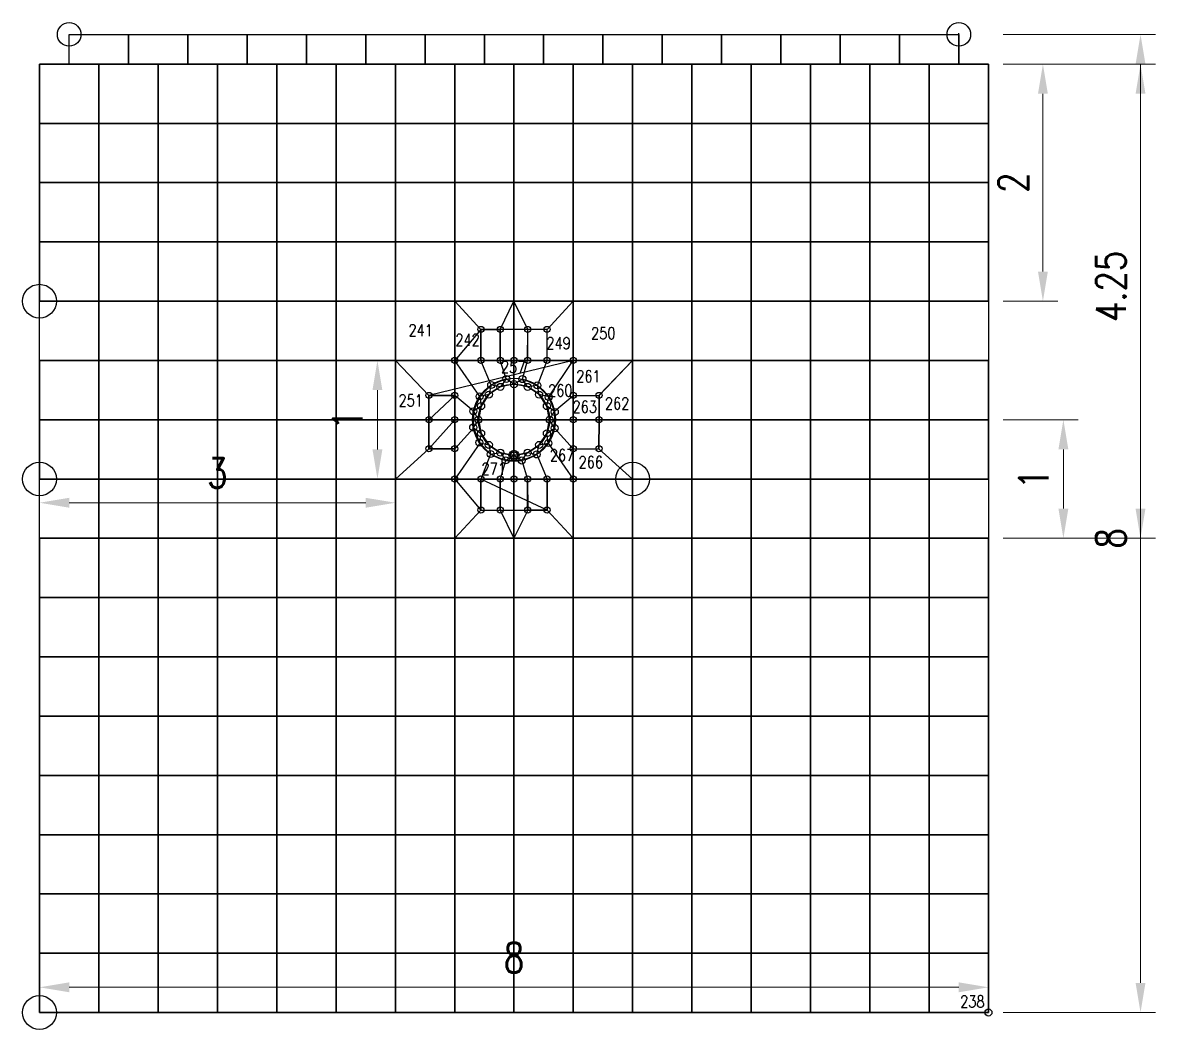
# Model space of a CAD drawing. Header units: millimetres. Extents: x -66 to 79, y -30 to 113.
# Drawn here: x -4.14 to 5.41, y 39.26 to 47.75 of the extents above; entities that cross this region are included whole.
import ezdxf

# ---------------------------------------------------------------- set-up
doc = ezdxf.new("R2010")
doc.units = ezdxf.units.MM
doc.layers.get('Defpoints').update_dxf_attribs({"color": 181})
for name, color, linetype in [('Contac_ele', 211, 'Continuous'), ('interface_blocks', 240, 'Continuous'), ('Interface_nodes', 161, 'Continuous'), ('Main_blokcs', 3, 'Continuous'), ('master_slave_nodes', 11, 'Continuous'), ('Segment_lining', 50, 'Continuous'), ('Stitch', 10, 'Continuous')]:
    doc.layers.add(name, color=color, linetype=linetype)
doc.styles.add('ROMANS', font='ROMANS.shx', dxfattribs={"width": 0.8})
doc.dimstyles.new('DIM_0.1', dxfattribs={"dimscale": 0.1, "dimtxt": 2.5, "dimasz": 2.5, "dimexe": 1.25, "dimexo": 1.25, "dimgap": 1.25, "dimtad": 1, "dimdec": 3, "dimzin": 11, "dimdsep": 46, "dimtxsty": 'ROMANS', "dimcen": 0, "dimclrd": 1, "dimclre": 1, "dimclrt": 7, "dimadec": 4, "dimazin": 3, "dimtfac": 1, "dimtdec": 3, "dimtofl": 0, "dimtmove": 2, "dimatfit": 3, "dimfxl": 1, "dimfrac": 2, "dimtolj": 1, "dimtzin": 11, "dimlwd": 0, "dimlwe": 0, "dimarcsym": 0})

# ---------------------------------------------------------------- blocks, each defined once
blk = doc.blocks.new('*D56')
at = {"color": 1, "lineweight": 0, "transparency": 16777216}
for p, q in [((4.125, 47.4044), (5.4069, 47.4044)), ((5.2819, 39.6544), (5.2819, 47.1544)), ((4.125, 39.4044), (5.4069, 39.4044))]:
    blk.add_line(p, q, dxfattribs=at)
at = {"color": 1, "transparency": 16777216}
for points in [[(5.2403, 47.1544), (5.3236, 47.1544), (5.2819, 47.4044)], [(5.2403, 39.6544), (5.3236, 39.6544), (5.2819, 39.4044)]]:
    blk.add_solid(points, dxfattribs=at)
at = {"layer": 'Defpoints', "color": 0, "transparency": 16777216}
for p in [(4, 47.4044), (5.2819, 47.4044), (4, 39.4044)]:
    blk.add_point(p, dxfattribs=at)
at = {"color": 7, "transparency": 16777216, "insert": (5.0319, 43.4044), "char_height": 0.25, "attachment_point": 5, "rotation": 90, "style": 'ROMANS'}
blk.add_mtext('\\A1;8', dxfattribs=at)
blk = doc.blocks.new('*D57')
at = {"color": 1, "lineweight": 0, "transparency": 16777216}
for p, q in [((-4, 39.5294), (-4, 39.7421)), ((4, 39.5294), (4, 39.7421)), ((-3.75, 39.6171), (3.75, 39.6171))]:
    blk.add_line(p, q, dxfattribs=at)
at = {"color": 1, "transparency": 16777216}
for points in [[(-3.75, 39.6588), (-3.75, 39.5754), (-4, 39.6171)], [(3.75, 39.6588), (3.75, 39.5754), (4, 39.6171)]]:
    blk.add_solid(points, dxfattribs=at)
at = {"layer": 'Defpoints', "color": 0, "transparency": 16777216}
for p in [(4, 39.6171), (-4, 39.4044), (4, 39.4044)]:
    blk.add_point(p, dxfattribs=at)
at = {"color": 7, "transparency": 16777216, "insert": (0, 39.8671), "char_height": 0.25, "attachment_point": 5, "style": 'ROMANS'}
blk.add_mtext('\\A1;8', dxfattribs=at)
blk = doc.blocks.new('*D58')
at = {"layer": 'Defpoints', "color": 0, "transparency": 16777216}
for p in [(4, 47.6544), (5.2819, 47.6544), (4, 43.4044)]:
    blk.add_point(p, dxfattribs=at)
at = {"layer": 'interface_blocks', "color": 1, "lineweight": 0, "transparency": 16777216}
for p, q in [((4.125, 47.6544), (5.4069, 47.6544)), ((5.2819, 43.6544), (5.2819, 47.4044)), ((4.125, 43.4044), (5.4069, 43.4044))]:
    blk.add_line(p, q, dxfattribs=at)
at = {"layer": 'interface_blocks', "color": 1, "transparency": 16777216}
for points in [[(5.2403, 47.4044), (5.3236, 47.4044), (5.2819, 47.6544)], [(5.2403, 43.6544), (5.3236, 43.6544), (5.2819, 43.4044)]]:
    blk.add_solid(points, dxfattribs=at)
at = {"layer": 'interface_blocks', "color": 7, "transparency": 16777216, "insert": (5.0319, 45.5294), "char_height": 0.25, "attachment_point": 5, "rotation": 90, "style": 'ROMANS'}
blk.add_mtext('\\A1;4.25', dxfattribs=at)
blk = doc.blocks.new('*D59')
at = {"layer": 'Defpoints', "color": 0, "transparency": 16777216}
for p in [(4, 44.4044), (4, 43.4044), (4.6316, 43.4044)]:
    blk.add_point(p, dxfattribs=at)
at = {"layer": 'interface_blocks', "color": 1, "lineweight": 0, "transparency": 16777216}
for p, q in [((4.125, 44.4044), (4.7566, 44.4044)), ((4.6316, 44.1544), (4.6316, 43.6544)), ((4.125, 43.4044), (4.7566, 43.4044))]:
    blk.add_line(p, q, dxfattribs=at)
at = {"layer": 'interface_blocks', "color": 1, "transparency": 16777216}
for points in [[(4.5899, 44.1544), (4.6732, 44.1544), (4.6316, 44.4044)], [(4.5899, 43.6544), (4.6732, 43.6544), (4.6316, 43.4044)]]:
    blk.add_solid(points, dxfattribs=at)
at = {"layer": 'interface_blocks', "color": 7, "transparency": 16777216, "insert": (4.3816, 43.9044), "char_height": 0.25, "attachment_point": 5, "rotation": 90, "style": 'ROMANS'}
blk.add_mtext('\\A1;1', dxfattribs=at)
blk = doc.blocks.new('*U54')
at = {"layer": 'master_slave_nodes'}
blk.add_circle((0.3, 0.3), 0.0296, dxfattribs=at)
blk = doc.blocks.new('*U55')
at = {"layer": 'interface_blocks', "color": 0, "linetype": 'ByBlock', "lineweight": -2, "transparency": 16777216}
for p, rotation in [((0.2772, 44.5193), 112.5), ((0.3, 44.4044), 90), ((0.2772, 44.2896), 67.4999999999998), ((0.2121, 44.6166), 134.9999999999999), ((0.2121, 44.1923), 44.99999999999975), ((0.1148, 44.6816), 157.4999999999999), ((0.1148, 44.1273), 22.49999999999983), ((0, 44.7044), 180), ((-0.1148, 44.6816), 202.4999999999999), ((-0.1148, 44.1273), 337.4999999999999), ((-0.2121, 44.6166), 224.9999999999999), ((-0.2121, 44.1923), 314.9999999999998), ((-0.2772, 44.5193), 247.4999999999999), ((-0.3, 44.4044), 269.9999999999999), ((-0.2772, 44.2896), 292.4999999999999)]:
    blk.add_blockref('*U54', p, dxfattribs=dict(at, rotation=rotation))
blk.add_blockref('*U54', (0, 44.1044), dxfattribs=at)
blk = doc.blocks.new('*U52')
at = {"layer": 'master_slave_nodes'}
blk.add_circle((0.3439, 0.4153), 0.0296, dxfattribs=at)
blk = doc.blocks.new('*U53')
at = {"layer": 'interface_blocks', "color": 0, "linetype": 'ByBlock', "lineweight": -2, "transparency": 16777216}
for p, rotation in [((0.3234, 44.2705), 67.49999999999979), ((0.3234, 44.5384), 112.5), ((0.35, 44.4044), 90), ((0.2475, 44.157), 44.99999999999975), ((0.2475, 44.6519), 134.9999999999999), ((0.1339, 44.0811), 22.49999999999979), ((0.1339, 44.7278), 157.4999999999999), ((0, 44.7544), 180), ((-0.1339, 44.0811), 337.4999999999998), ((-0.1339, 44.7278), 202.4999999999999), ((-0.2475, 44.157), 314.9999999999998), ((-0.2475, 44.6519), 224.9999999999999), ((-0.3234, 44.2705), 292.4999999999998), ((-0.3234, 44.5384), 247.4999999999999), ((-0.35, 44.4044), 269.9999999999998)]:
    blk.add_blockref('*U52', p, dxfattribs=dict(at, rotation=rotation))
blk.add_blockref('*U52', (0, 44.0544), dxfattribs=at)
blk = doc.blocks.new('*D61')
at = {"layer": 'Defpoints', "color": 0, "transparency": 16777216}
for p in [(-4, 43.9044), (-1, 43.9044), (-1, 43.7042)]:
    blk.add_point(p, dxfattribs=at)
at = {"layer": 'interface_blocks', "color": 1, "lineweight": 0, "transparency": 16777216}
for p, q in [((-4, 43.7794), (-4, 43.5792)), ((-1, 43.7794), (-1, 43.5792)), ((-3.75, 43.7042), (-1.25, 43.7042))]:
    blk.add_line(p, q, dxfattribs=at)
at = {"layer": 'interface_blocks', "color": 1, "transparency": 16777216}
for points in [[(-3.75, 43.7458), (-3.75, 43.6625), (-4, 43.7042)], [(-1.25, 43.7458), (-1.25, 43.6625), (-1, 43.7042)]]:
    blk.add_solid(points, dxfattribs=at)
at = {"layer": 'interface_blocks', "color": 7, "transparency": 16777216, "insert": (-2.5, 43.9542), "char_height": 0.25, "attachment_point": 5, "style": 'ROMANS'}
blk.add_mtext('\\A1;3', dxfattribs=at)
blk = doc.blocks.new('*D62')
at = {"layer": 'Defpoints', "color": 0, "transparency": 16777216}
for p in [(-1.1513, 44.9044), (-1, 44.9044), (-1, 43.9044)]:
    blk.add_point(p, dxfattribs=at)
at = {"layer": 'interface_blocks', "color": 1, "lineweight": 0, "transparency": 16777216}
for p, q in [((-1.125, 44.9044), (-1.2763, 44.9044)), ((-1.1513, 44.1544), (-1.1513, 44.6544)), ((-1.125, 43.9044), (-1.2763, 43.9044))]:
    blk.add_line(p, q, dxfattribs=at)
at = {"layer": 'interface_blocks', "color": 1, "transparency": 16777216}
for points in [[(-1.193, 44.6544), (-1.1097, 44.6544), (-1.1513, 44.9044)], [(-1.193, 44.1544), (-1.1097, 44.1544), (-1.1513, 43.9044)]]:
    blk.add_solid(points, dxfattribs=at)
at = {"layer": 'interface_blocks', "color": 7, "transparency": 16777216, "insert": (-1.4013, 44.4044), "char_height": 0.25, "attachment_point": 5, "rotation": 90, "style": 'ROMANS'}
blk.add_mtext('\\A1;1', dxfattribs=at)
blk = doc.blocks.new('*D60')
at = {"layer": 'Defpoints', "color": 0, "transparency": 16777216}
for p in [(4, 47.4044), (4.4591, 47.4044), (4, 45.4044)]:
    blk.add_point(p, dxfattribs=at)
at = {"layer": 'interface_blocks', "color": 1, "lineweight": 0, "transparency": 16777216}
for p, q in [((4.125, 47.4044), (4.5841, 47.4044)), ((4.4591, 45.6544), (4.4591, 47.1544)), ((4.125, 45.4044), (4.5841, 45.4044))]:
    blk.add_line(p, q, dxfattribs=at)
at = {"layer": 'interface_blocks', "color": 1, "transparency": 16777216}
for points in [[(4.4174, 47.1544), (4.5008, 47.1544), (4.4591, 47.4044)], [(4.4174, 45.6544), (4.5008, 45.6544), (4.4591, 45.4044)]]:
    blk.add_solid(points, dxfattribs=at)
at = {"layer": 'interface_blocks', "color": 7, "transparency": 16777216, "insert": (4.2091, 46.4044), "char_height": 0.25, "attachment_point": 5, "rotation": 90, "style": 'ROMANS'}
blk.add_mtext('\\A1;2', dxfattribs=at)

msp = doc.modelspace()

# ---------------------------------------------------------------- linework, layer by layer
for points in [[(-3.75, 47.6544), (-3.25, 47.6544), (-3.25, 47.4044), (-3.75, 47.4044)], [(-3.25, 47.6544), (-2.75, 47.6544), (-2.75, 47.4044), (-3.25, 47.4044)], [(-2.25, 47.6544), (-1.75, 47.6544), (-1.75, 47.4044), (-2.25, 47.4044)], [(-1.75, 47.6544), (-1.25, 47.6544), (-1.25, 47.4044), (-1.75, 47.4044)], [(-1.25, 47.6544), (-0.75, 47.6544), (-0.75, 47.4044), (-1.25, 47.4044)], [(-0.75, 47.6544), (-0.25, 47.6544), (-0.25, 47.4044), (-0.75, 47.4044)], [(-0.25, 47.6544), (0.25, 47.6544), (0.25, 47.4044), (-0.25, 47.4044)], [(0.25, 47.6544), (0.75, 47.6544), (0.75, 47.4044), (0.25, 47.4044)], [(0.75, 47.6544), (1.25, 47.6544), (1.25, 47.4044), (0.75, 47.4044)], [(1.25, 47.6544), (1.75, 47.6544), (1.75, 47.4044), (1.25, 47.4044)], [(1.75, 47.6544), (2.25, 47.6544), (2.25, 47.4044), (1.75, 47.4044)], [(2.25, 47.6544), (2.75, 47.6544), (2.75, 47.4044), (2.25, 47.4044)], [(2.75, 47.6544), (3.25, 47.6544), (3.25, 47.4044), (2.75, 47.4044)], [(3.25, 47.6544), (3.75, 47.6544), (3.75, 47.4044), (3.25, 47.4044)], [(-4, 47.4044), (-3.5, 47.4044), (-3.5, 46.9044), (-4, 46.9044)], [(-3.5, 47.4044), (-3, 47.4044), (-3, 46.9044), (-3.5, 46.9044)], [(-2.5, 47.4044), (-2, 47.4044), (-2, 46.9044), (-2.5, 46.9044)], [(-2, 47.4044), (-1.5, 47.4044), (-1.5, 46.9044), (-2, 46.9044)], [(-1.5, 47.4044), (-1, 47.4044), (-1, 46.9044), (-1.5, 46.9044)], [(-1, 47.4044), (-0.5, 47.4044), (-0.5, 46.9044), (-1, 46.9044)], [(-0.5, 47.4044), (0, 47.4044), (0, 46.9044), (-0.5, 46.9044)], [(0, 47.4044), (0.5, 47.4044), (0.5, 46.9044), (0, 46.9044)], [(0.5, 47.4044), (1, 47.4044), (1, 46.9044), (0.5, 46.9044)], [(1, 47.4044), (1.5, 47.4044), (1.5, 46.9044), (1, 46.9044)], [(1.5, 47.4044), (2, 47.4044), (2, 46.9044), (1.5, 46.9044)], [(2, 47.4044), (2.5, 47.4044), (2.5, 46.9044), (2, 46.9044)], [(2.5, 47.4044), (3, 47.4044), (3, 46.9044), (2.5, 46.9044)], [(3, 47.4044), (3.5, 47.4044), (3.5, 46.9044), (3, 46.9044)], [(3.5, 47.4044), (4, 47.4044), (4, 46.9044), (3.5, 46.9044)], [(-4, 46.9044), (-3.5, 46.9044), (-3.5, 46.4044), (-4, 46.4044)], [(-3.5, 46.9044), (-3, 46.9044), (-3, 46.4044), (-3.5, 46.4044)], [(-2.5, 46.9044), (-2, 46.9044), (-2, 46.4044), (-2.5, 46.4044)], [(-2, 46.9044), (-1.5, 46.9044), (-1.5, 46.4044), (-2, 46.4044)], [(-1.5, 46.9044), (-1, 46.9044), (-1, 46.4044), (-1.5, 46.4044)], [(-1, 46.9044), (-0.5, 46.9044), (-0.5, 46.4044), (-1, 46.4044)], [(-0.5, 46.9044), (0, 46.9044), (0, 46.4044), (-0.5, 46.4044)], [(0, 46.9044), (0.5, 46.9044), (0.5, 46.4044), (0, 46.4044)], [(0.5, 46.9044), (1, 46.9044), (1, 46.4044), (0.5, 46.4044)], [(1, 46.9044), (1.5, 46.9044), (1.5, 46.4044), (1, 46.4044)], [(1.5, 46.9044), (2, 46.9044), (2, 46.4044), (1.5, 46.4044)], [(2, 46.9044), (2.5, 46.9044), (2.5, 46.4044), (2, 46.4044)], [(2.5, 46.9044), (3, 46.9044), (3, 46.4044), (2.5, 46.4044)], [(3, 46.9044), (3.5, 46.9044), (3.5, 46.4044), (3, 46.4044)], [(3.5, 46.9044), (4, 46.9044), (4, 46.4044), (3.5, 46.4044)], [(-4, 46.4044), (-3.5, 46.4044), (-3.5, 45.9044), (-4, 45.9044)], [(-3.5, 46.4044), (-3, 46.4044), (-3, 45.9044), (-3.5, 45.9044)], [(-2.5, 46.4044), (-2, 46.4044), (-2, 45.9044), (-2.5, 45.9044)], [(-2, 46.4044), (-1.5, 46.4044), (-1.5, 45.9044), (-2, 45.9044)], [(-1.5, 46.4044), (-1, 46.4044), (-1, 45.9044), (-1.5, 45.9044)], [(-1, 46.4044), (-0.5, 46.4044), (-0.5, 45.9044), (-1, 45.9044)], [(-0.5, 46.4044), (0, 46.4044), (0, 45.9044), (-0.5, 45.9044)], [(0, 46.4044), (0.5, 46.4044), (0.5, 45.9044), (0, 45.9044)], [(0.5, 46.4044), (1, 46.4044), (1, 45.9044), (0.5, 45.9044)], [(1, 46.4044), (1.5, 46.4044), (1.5, 45.9044), (1, 45.9044)], [(1.5, 46.4044), (2, 46.4044), (2, 45.9044), (1.5, 45.9044)], [(2, 46.4044), (2.5, 46.4044), (2.5, 45.9044), (2, 45.9044)], [(2.5, 46.4044), (3, 46.4044), (3, 45.9044), (2.5, 45.9044)], [(3, 46.4044), (3.5, 46.4044), (3.5, 45.9044), (3, 45.9044)], [(3.5, 46.4044), (4, 46.4044), (4, 45.9044), (3.5, 45.9044)], [(-4, 45.9044), (-3.5, 45.9044), (-3.5, 45.4044), (-4, 45.4044)], [(-3.5, 45.9044), (-3, 45.9044), (-3, 45.4044), (-3.5, 45.4044)], [(-2.5, 45.9044), (-2, 45.9044), (-2, 45.4044), (-2.5, 45.4044)], [(-2, 45.9044), (-1.5, 45.9044), (-1.5, 45.4044), (-2, 45.4044)], [(-1.5, 45.9044), (-1, 45.9044), (-1, 45.4044), (-1.5, 45.4044)], [(-1, 45.9044), (-0.5, 45.9044), (-0.5, 45.4044), (-1, 45.4044)], [(-0.5, 45.9044), (0, 45.9044), (0, 45.4044), (-0.5, 45.4044)], [(0, 45.9044), (0.5, 45.9044), (0.5, 45.4044), (0, 45.4044)], [(0.5, 45.9044), (1, 45.9044), (1, 45.4044), (0.5, 45.4044)], [(1, 45.9044), (1.5, 45.9044), (1.5, 45.4044), (1, 45.4044)], [(1.5, 45.9044), (2, 45.9044), (2, 45.4044), (1.5, 45.4044)], [(2, 45.9044), (2.5, 45.9044), (2.5, 45.4044), (2, 45.4044)], [(2.5, 45.9044), (3, 45.9044), (3, 45.4044), (2.5, 45.4044)], [(3, 45.9044), (3.5, 45.9044), (3.5, 45.4044), (3, 45.4044)], [(3.5, 45.9044), (4, 45.9044), (4, 45.4044), (3.5, 45.4044)], [(-4, 45.4044), (-3.5, 45.4044), (-3.5, 44.9044), (-4, 44.9044)], [(-3.5, 45.4044), (-3, 45.4044), (-3, 44.9044), (-3.5, 44.9044)], [(-2.5, 45.4044), (-2, 45.4044), (-2, 44.9044), (-2.5, 44.9044)], [(-2, 45.4044), (-1.5, 45.4044), (-1.5, 44.9044), (-2, 44.9044)], [(-1.5, 45.4044), (-1, 45.4044), (-1, 44.9044), (-1.5, 44.9044)], [(-1, 45.4044), (-0.5, 45.4044), (-0.5, 44.9044), (-1, 44.9044)], [(-0.5, 45.4044), (0, 45.4044), (0, 44.9044), (-0.5, 44.9044)], [(0, 45.4044), (0.5, 45.4044), (0.5, 44.9044), (0, 44.9044)], [(0.5, 45.4044), (1, 45.4044), (1, 44.9044), (0.5, 44.9044)], [(1, 45.4044), (1.5, 45.4044), (1.5, 44.9044), (1, 44.9044)], [(1.5, 45.4044), (2, 45.4044), (2, 44.9044), (1.5, 44.9044)], [(2, 45.4044), (2.5, 45.4044), (2.5, 44.9044), (2, 44.9044)], [(2.5, 45.4044), (3, 45.4044), (3, 44.9044), (2.5, 44.9044)], [(3, 45.4044), (3.5, 45.4044), (3.5, 44.9044), (3, 44.9044)], [(3.5, 45.4044), (4, 45.4044), (4, 44.9044), (3.5, 44.9044)], [(-4, 44.9044), (-3.5, 44.9044), (-3.5, 44.4044), (-4, 44.4044)], [(-3.5, 44.9044), (-3, 44.9044), (-3, 44.4044), (-3.5, 44.4044)], [(-2.5, 44.9044), (-2, 44.9044), (-2, 44.4044), (-2.5, 44.4044)], [(-2, 44.9044), (-1.5, 44.9044), (-1.5, 44.4044), (-2, 44.4044)], [(-1.5, 44.9044), (-1, 44.9044), (-1, 44.4044), (-1.5, 44.4044)], [(-1, 44.9044), (-0.5, 44.9044), (-0.5, 44.4044), (-1, 44.4044)], [(-0.5, 44.9044), (0, 44.9044), (0, 44.4044), (-0.5, 44.4044)], [(0, 44.9044), (0.5, 44.9044), (0.5, 44.4044), (0, 44.4044)], [(0.5, 44.9044), (1, 44.9044), (1, 44.4044), (0.5, 44.4044)], [(1, 44.9044), (1.5, 44.9044), (1.5, 44.4044), (1, 44.4044)], [(1.5, 44.9044), (2, 44.9044), (2, 44.4044), (1.5, 44.4044)], [(2, 44.9044), (2.5, 44.9044), (2.5, 44.4044), (2, 44.4044)], [(2.5, 44.9044), (3, 44.9044), (3, 44.4044), (2.5, 44.4044)], [(3, 44.9044), (3.5, 44.9044), (3.5, 44.4044), (3, 44.4044)], [(3.5, 44.9044), (4, 44.9044), (4, 44.4044), (3.5, 44.4044)], [(-4, 44.4044), (-3.5, 44.4044), (-3.5, 43.9044), (-4, 43.9044)], [(-3.5, 44.4044), (-3, 44.4044), (-3, 43.9044), (-3.5, 43.9044)], [(-2.5, 44.4044), (-2, 44.4044), (-2, 43.9044), (-2.5, 43.9044)], [(-2, 44.4044), (-1.5, 44.4044), (-1.5, 43.9044), (-2, 43.9044)], [(-1.5, 44.4044), (-1, 44.4044), (-1, 43.9044), (-1.5, 43.9044)], [(-1, 44.4044), (-0.5, 44.4044), (-0.5, 43.9044), (-1, 43.9044)], [(-0.5, 44.4044), (0, 44.4044), (0, 43.9044), (-0.5, 43.9044)], [(0, 44.4044), (0.5, 44.4044), (0.5, 43.9044), (0, 43.9044)], [(0.5, 44.4044), (1, 44.4044), (1, 43.9044), (0.5, 43.9044)], [(1, 44.4044), (1.5, 44.4044), (1.5, 43.9044), (1, 43.9044)], [(1.5, 44.4044), (2, 44.4044), (2, 43.9044), (1.5, 43.9044)], [(2, 44.4044), (2.5, 44.4044), (2.5, 43.9044), (2, 43.9044)], [(2.5, 44.4044), (3, 44.4044), (3, 43.9044), (2.5, 43.9044)], [(3, 44.4044), (3.5, 44.4044), (3.5, 43.9044), (3, 43.9044)], [(3.5, 44.4044), (4, 44.4044), (4, 43.9044), (3.5, 43.9044)], [(-4, 43.9044), (-3.5, 43.9044), (-3.5, 43.4044), (-4, 43.4044)], [(-3.5, 43.9044), (-3, 43.9044), (-3, 43.4044), (-3.5, 43.4044)], [(-2.5, 43.9044), (-2, 43.9044), (-2, 43.4044), (-2.5, 43.4044)], [(-2, 43.9044), (-1.5, 43.9044), (-1.5, 43.4044), (-2, 43.4044)], [(-1.5, 43.9044), (-1, 43.9044), (-1, 43.4044), (-1.5, 43.4044)], [(-1, 43.9044), (-0.5, 43.9044), (-0.5, 43.4044), (-1, 43.4044)], [(-0.5, 43.9044), (0, 43.9044), (0, 43.4044), (-0.5, 43.4044)], [(0, 43.9044), (0.5, 43.9044), (0.5, 43.4044), (0, 43.4044)], [(0.5, 43.9044), (1, 43.9044), (1, 43.4044), (0.5, 43.4044)], [(1, 43.9044), (1.5, 43.9044), (1.5, 43.4044), (1, 43.4044)], [(1.5, 43.9044), (2, 43.9044), (2, 43.4044), (1.5, 43.4044)], [(2, 43.9044), (2.5, 43.9044), (2.5, 43.4044), (2, 43.4044)], [(2.5, 43.9044), (3, 43.9044), (3, 43.4044), (2.5, 43.4044)], [(3, 43.9044), (3.5, 43.9044), (3.5, 43.4044), (3, 43.4044)], [(3.5, 43.9044), (4, 43.9044), (4, 43.4044), (3.5, 43.4044)], [(-4, 43.4044), (-3.5, 43.4044), (-3.5, 42.9044), (-4, 42.9044)], [(-3.5, 43.4044), (-3, 43.4044), (-3, 42.9044), (-3.5, 42.9044)], [(-2.5, 43.4044), (-2, 43.4044), (-2, 42.9044), (-2.5, 42.9044)], [(-2, 43.4044), (-1.5, 43.4044), (-1.5, 42.9044), (-2, 42.9044)], [(-1.5, 43.4044), (-1, 43.4044), (-1, 42.9044), (-1.5, 42.9044)], [(-1, 43.4044), (-0.5, 43.4044), (-0.5, 42.9044), (-1, 42.9044)], [(-0.5, 43.4044), (0, 43.4044), (0, 42.9044), (-0.5, 42.9044)], [(0, 43.4044), (0.5, 43.4044), (0.5, 42.9044), (0, 42.9044)], [(0.5, 43.4044), (1, 43.4044), (1, 42.9044), (0.5, 42.9044)], [(1, 43.4044), (1.5, 43.4044), (1.5, 42.9044), (1, 42.9044)], [(1.5, 43.4044), (2, 43.4044), (2, 42.9044), (1.5, 42.9044)], [(2, 43.4044), (2.5, 43.4044), (2.5, 42.9044), (2, 42.9044)], [(2.5, 43.4044), (3, 43.4044), (3, 42.9044), (2.5, 42.9044)], [(3, 43.4044), (3.5, 43.4044), (3.5, 42.9044), (3, 42.9044)], [(3.5, 43.4044), (4, 43.4044), (4, 42.9044), (3.5, 42.9044)], [(-4, 42.9044), (-3.5, 42.9044), (-3.5, 42.4044), (-4, 42.4044)], [(-3.5, 42.9044), (-3, 42.9044), (-3, 42.4044), (-3.5, 42.4044)], [(-2.5, 42.9044), (-2, 42.9044), (-2, 42.4044), (-2.5, 42.4044)], [(-2, 42.9044), (-1.5, 42.9044), (-1.5, 42.4044), (-2, 42.4044)], [(-1.5, 42.9044), (-1, 42.9044), (-1, 42.4044), (-1.5, 42.4044)], [(-1, 42.9044), (-0.5, 42.9044), (-0.5, 42.4044), (-1, 42.4044)], [(-0.5, 42.9044), (0, 42.9044), (0, 42.4044), (-0.5, 42.4044)], [(0, 42.9044), (0.5, 42.9044), (0.5, 42.4044), (0, 42.4044)], [(0.5, 42.9044), (1, 42.9044), (1, 42.4044), (0.5, 42.4044)], [(1, 42.9044), (1.5, 42.9044), (1.5, 42.4044), (1, 42.4044)], [(1.5, 42.9044), (2, 42.9044), (2, 42.4044), (1.5, 42.4044)], [(2, 42.9044), (2.5, 42.9044), (2.5, 42.4044), (2, 42.4044)], [(2.5, 42.9044), (3, 42.9044), (3, 42.4044), (2.5, 42.4044)], [(3, 42.9044), (3.5, 42.9044), (3.5, 42.4044), (3, 42.4044)], [(3.5, 42.9044), (4, 42.9044), (4, 42.4044), (3.5, 42.4044)], [(-4, 42.4044), (-3.5, 42.4044), (-3.5, 41.9044), (-4, 41.9044)], [(-3.5, 42.4044), (-3, 42.4044), (-3, 41.9044), (-3.5, 41.9044)], [(-2.5, 42.4044), (-2, 42.4044), (-2, 41.9044), (-2.5, 41.9044)], [(-2, 42.4044), (-1.5, 42.4044), (-1.5, 41.9044), (-2, 41.9044)], [(-1.5, 42.4044), (-1, 42.4044), (-1, 41.9044), (-1.5, 41.9044)], [(-1, 42.4044), (-0.5, 42.4044), (-0.5, 41.9044), (-1, 41.9044)], [(-0.5, 42.4044), (0, 42.4044), (0, 41.9044), (-0.5, 41.9044)], [(0, 42.4044), (0.5, 42.4044), (0.5, 41.9044), (0, 41.9044)], [(0.5, 42.4044), (1, 42.4044), (1, 41.9044), (0.5, 41.9044)], [(1, 42.4044), (1.5, 42.4044), (1.5, 41.9044), (1, 41.9044)], [(1.5, 42.4044), (2, 42.4044), (2, 41.9044), (1.5, 41.9044)], [(2, 42.4044), (2.5, 42.4044), (2.5, 41.9044), (2, 41.9044)], [(2.5, 42.4044), (3, 42.4044), (3, 41.9044), (2.5, 41.9044)], [(3, 42.4044), (3.5, 42.4044), (3.5, 41.9044), (3, 41.9044)], [(3.5, 42.4044), (4, 42.4044), (4, 41.9044), (3.5, 41.9044)], [(-4, 41.9044), (-3.5, 41.9044), (-3.5, 41.4044), (-4, 41.4044)], [(-3.5, 41.9044), (-3, 41.9044), (-3, 41.4044), (-3.5, 41.4044)], [(-2.5, 41.9044), (-2, 41.9044), (-2, 41.4044), (-2.5, 41.4044)], [(-2, 41.9044), (-1.5, 41.9044), (-1.5, 41.4044), (-2, 41.4044)], [(-1.5, 41.9044), (-1, 41.9044), (-1, 41.4044), (-1.5, 41.4044)], [(-1, 41.9044), (-0.5, 41.9044), (-0.5, 41.4044), (-1, 41.4044)], [(-0.5, 41.9044), (0, 41.9044), (0, 41.4044), (-0.5, 41.4044)], [(0, 41.9044), (0.5, 41.9044), (0.5, 41.4044), (0, 41.4044)], [(0.5, 41.9044), (1, 41.9044), (1, 41.4044), (0.5, 41.4044)], [(1, 41.9044), (1.5, 41.9044), (1.5, 41.4044), (1, 41.4044)], [(1.5, 41.9044), (2, 41.9044), (2, 41.4044), (1.5, 41.4044)], [(2, 41.9044), (2.5, 41.9044), (2.5, 41.4044), (2, 41.4044)], [(2.5, 41.9044), (3, 41.9044), (3, 41.4044), (2.5, 41.4044)], [(3, 41.9044), (3.5, 41.9044), (3.5, 41.4044), (3, 41.4044)], [(3.5, 41.9044), (4, 41.9044), (4, 41.4044), (3.5, 41.4044)], [(-4, 41.4044), (-3.5, 41.4044), (-3.5, 40.9044), (-4, 40.9044)], [(-3.5, 41.4044), (-3, 41.4044), (-3, 40.9044), (-3.5, 40.9044)], [(-2.5, 41.4044), (-2, 41.4044), (-2, 40.9044), (-2.5, 40.9044)], [(-2, 41.4044), (-1.5, 41.4044), (-1.5, 40.9044), (-2, 40.9044)], [(-1.5, 41.4044), (-1, 41.4044), (-1, 40.9044), (-1.5, 40.9044)], [(-1, 41.4044), (-0.5, 41.4044), (-0.5, 40.9044), (-1, 40.9044)], [(-0.5, 41.4044), (0, 41.4044), (0, 40.9044), (-0.5, 40.9044)], [(0, 41.4044), (0.5, 41.4044), (0.5, 40.9044), (0, 40.9044)], [(0.5, 41.4044), (1, 41.4044), (1, 40.9044), (0.5, 40.9044)], [(1, 41.4044), (1.5, 41.4044), (1.5, 40.9044), (1, 40.9044)], [(1.5, 41.4044), (2, 41.4044), (2, 40.9044), (1.5, 40.9044)], [(2, 41.4044), (2.5, 41.4044), (2.5, 40.9044), (2, 40.9044)], [(2.5, 41.4044), (3, 41.4044), (3, 40.9044), (2.5, 40.9044)], [(3, 41.4044), (3.5, 41.4044), (3.5, 40.9044), (3, 40.9044)], [(3.5, 41.4044), (4, 41.4044), (4, 40.9044), (3.5, 40.9044)], [(-4, 40.9044), (-3.5, 40.9044), (-3.5, 40.4044), (-4, 40.4044)], [(-3.5, 40.9044), (-3, 40.9044), (-3, 40.4044), (-3.5, 40.4044)], [(-2.5, 40.9044), (-2, 40.9044), (-2, 40.4044), (-2.5, 40.4044)], [(-2, 40.9044), (-1.5, 40.9044), (-1.5, 40.4044), (-2, 40.4044)], [(-1.5, 40.9044), (-1, 40.9044), (-1, 40.4044), (-1.5, 40.4044)], [(-1, 40.9044), (-0.5, 40.9044), (-0.5, 40.4044), (-1, 40.4044)], [(-0.5, 40.9044), (0, 40.9044), (0, 40.4044), (-0.5, 40.4044)], [(0, 40.9044), (0.5, 40.9044), (0.5, 40.4044), (0, 40.4044)], [(0.5, 40.9044), (1, 40.9044), (1, 40.4044), (0.5, 40.4044)], [(1, 40.9044), (1.5, 40.9044), (1.5, 40.4044), (1, 40.4044)], [(1.5, 40.9044), (2, 40.9044), (2, 40.4044), (1.5, 40.4044)], [(2, 40.9044), (2.5, 40.9044), (2.5, 40.4044), (2, 40.4044)], [(2.5, 40.9044), (3, 40.9044), (3, 40.4044), (2.5, 40.4044)], [(3, 40.9044), (3.5, 40.9044), (3.5, 40.4044), (3, 40.4044)], [(3.5, 40.9044), (4, 40.9044), (4, 40.4044), (3.5, 40.4044)], [(-4, 40.4044), (-3.5, 40.4044), (-3.5, 39.9044), (-4, 39.9044)], [(-3.5, 40.4044), (-3, 40.4044), (-3, 39.9044), (-3.5, 39.9044)], [(-2.5, 40.4044), (-2, 40.4044), (-2, 39.9044), (-2.5, 39.9044)], [(-2, 40.4044), (-1.5, 40.4044), (-1.5, 39.9044), (-2, 39.9044)], [(-1.5, 40.4044), (-1, 40.4044), (-1, 39.9044), (-1.5, 39.9044)], [(-1, 40.4044), (-0.5, 40.4044), (-0.5, 39.9044), (-1, 39.9044)], [(-0.5, 40.4044), (0, 40.4044), (0, 39.9044), (-0.5, 39.9044)], [(0, 40.4044), (0.5, 40.4044), (0.5, 39.9044), (0, 39.9044)], [(0.5, 40.4044), (1, 40.4044), (1, 39.9044), (0.5, 39.9044)], [(1, 40.4044), (1.5, 40.4044), (1.5, 39.9044), (1, 39.9044)], [(1.5, 40.4044), (2, 40.4044), (2, 39.9044), (1.5, 39.9044)], [(2, 40.4044), (2.5, 40.4044), (2.5, 39.9044), (2, 39.9044)], [(2.5, 40.4044), (3, 40.4044), (3, 39.9044), (2.5, 39.9044)], [(3, 40.4044), (3.5, 40.4044), (3.5, 39.9044), (3, 39.9044)], [(3.5, 40.4044), (4, 40.4044), (4, 39.9044), (3.5, 39.9044)], [(-4, 39.9044), (-3.5, 39.9044), (-3.5, 39.4044), (-4, 39.4044)], [(-3.5, 39.9044), (-3, 39.9044), (-3, 39.4044), (-3.5, 39.4044)], [(-2.5, 39.9044), (-2, 39.9044), (-2, 39.4044), (-2.5, 39.4044)], [(-2, 39.9044), (-1.5, 39.9044), (-1.5, 39.4044), (-2, 39.4044)], [(-1.5, 39.9044), (-1, 39.9044), (-1, 39.4044), (-1.5, 39.4044)], [(-1, 39.9044), (-0.5, 39.9044), (-0.5, 39.4044), (-1, 39.4044)], [(-0.5, 39.9044), (0, 39.9044), (0, 39.4044), (-0.5, 39.4044)], [(0, 39.9044), (0.5, 39.9044), (0.5, 39.4044), (0, 39.4044)], [(0.5, 39.9044), (1, 39.9044), (1, 39.4044), (0.5, 39.4044)], [(1, 39.9044), (1.5, 39.9044), (1.5, 39.4044), (1, 39.4044)], [(1.5, 39.9044), (2, 39.9044), (2, 39.4044), (1.5, 39.4044)], [(2, 39.9044), (2.5, 39.9044), (2.5, 39.4044), (2, 39.4044)], [(2.5, 39.9044), (3, 39.9044), (3, 39.4044), (2.5, 39.4044)], [(3, 39.9044), (3.5, 39.9044), (3.5, 39.4044), (3, 39.4044)], [(3.5, 39.9044), (4, 39.9044), (4, 39.4044), (3.5, 39.4044)]]:
    msp.add_lwpolyline(points, close=True)
for centre in [(-4, 45.4044), (-4, 43.9044), (1, 43.9044), (-4, 39.4044)]:
    msp.add_circle(centre, 0.1422)
at = {"layer": 'Contac_ele'}
for points in [[(-0.1148, 44.6816), (-0.1919, 44.6971), (-0.2121, 44.6166)], [(0, 44.7044), (-0.0653, 44.7483), (-0.1148, 44.6816)], [(0.1148, 44.6816), (0.0712, 44.7471), (0, 44.7044)], [(0.2121, 44.6166), (0.197, 44.6938), (0.1148, 44.6816)], [(-0.2121, 44.6166), (-0.2893, 44.6014), (-0.2772, 44.5193)], [(0.2772, 44.5193), (0.2927, 44.5964), (0.2121, 44.6166)], [(-0.2772, 44.5193), (-0.3427, 44.4757), (-0.3, 44.4044)], [(0.3, 44.4044), (0.3427, 44.4757), (0.2772, 44.5193)], [(-0.3, 44.4044), (-0.3439, 44.3391), (-0.2772, 44.2896)], [(0.2772, 44.2896), (0.3427, 44.3332), (0.3, 44.4044)], [(-0.2772, 44.2896), (-0.2927, 44.2125), (-0.2121, 44.1923)], [(0.2121, 44.1923), (0.2893, 44.2075), (0.2772, 44.2896)], [(-0.2121, 44.1923), (-0.197, 44.1151), (-0.1148, 44.1273)], [(-0.1148, 44.1273), (-0.0712, 44.0618), (0, 44.1044)], [(0, 44.1044), (0.0653, 44.0606), (0.1148, 44.1273)], [(0.1148, 44.1273), (0.1919, 44.1118), (0.2121, 44.1923)]]:
    msp.add_lwpolyline(points, dxfattribs=at)
at = {"layer": 'interface_blocks'}
for points in [[(3.75, 47.4044), (3.75, 47.6665)], [(-3.75, 47.4044), (-3.25, 47.4044), (-2.75, 47.4044), (-2.25, 47.4044), (-1.75, 47.4044), (-1.25, 47.4044), (-0.75, 47.4044), (-0.25, 47.4044), (0.25, 47.4044), (0.75, 47.4044), (1.25, 47.4044), (1.75, 47.4044), (2.25, 47.4044), (2.75, 47.4044), (3.25, 47.4044), (3.75, 47.4044)], [(-0.5, 45.4044), (-0.2788, 45.1665), (-0.1161, 45.1665), (0, 45.4044), (-0.5, 45.4044)], [(-0.2788, 45.1665), (-0.2788, 44.9044), (-0.5, 44.9044), (-0.5, 45.4044), (-0.2788, 45.1665)], [(0, 44.9044), (-0.1153, 44.9044), (-0.1161, 45.1665), (0, 45.4044), (0, 44.9044)], [(0.5, 45.4044), (0.2788, 45.1665), (0.1161, 45.1665), (0, 45.4044), (0.5, 45.4044)], [(0, 44.9044), (0.1153, 44.9044), (0.1161, 45.1665), (0, 45.4044), (0, 44.9044)], [(0.5, 45.4044), (0.5, 44.9044), (0.2788, 44.9044), (0.2788, 45.1665), (0.5, 45.4044)], [(-0.5, 44.9044), (-0.5, 44.6092), (-0.7165, 44.6092), (-1, 44.9044), (-0.5, 44.9044)], [(-1, 44.9044), (-1, 44.4044), (-0.7173, 44.4044), (-0.7173, 44.6092), (-1, 44.9044)], [(-0.2893, 44.6014), (-0.5, 44.9044)], [(-0.1919, 44.6971), (-0.2788, 44.9044)], [(-0.0653, 44.7483), (-0.1153, 44.9044)], [(0.0712, 44.7471), (0.1153, 44.9044)], [(0.197, 44.6938), (0.2788, 44.9044)], [(0.2927, 44.5964), (0.5, 44.9044)], [(0.5, 44.9044), (0.5, 44.6092), (0.7165, 44.6092), (1, 44.9044), (0.5, 44.9044)], [(1, 44.9044), (1, 44.4044), (0.7173, 44.4044), (0.7173, 44.6092), (1, 44.9044)], [(-0.3427, 44.4757), (-0.5, 44.6092)], [(0.3427, 44.4757), (0.5, 44.6092)], [(-1, 43.9044), (-1, 44.4044), (-0.7173, 44.4044), (-0.7165, 44.1599), (-1, 43.9044)], [(1, 43.9044), (1, 44.4044), (0.7173, 44.4044), (0.7165, 44.1599), (1, 43.9044)], [(-0.3427, 44.3332), (-0.5, 44.1599)], [(-0.3427, 44.3332), (-0.2893, 44.2075)], [(0.3427, 44.3332), (0.5, 44.1599)], [(-0.5, 43.9044), (-0.5, 44.1599), (-0.7165, 44.1599), (-1, 43.9044), (-0.5, 43.9044)], [(-0.2893, 44.2075), (-0.5, 43.9044)], [(0.2893, 44.2075), (0.5, 43.9044)], [(0.5, 43.9044), (0.5, 44.1599), (0.7165, 44.1599), (1, 43.9044), (0.5, 43.9044)], [(-0.197, 44.1151), (-0.2788, 43.9044)], [(-0.0712, 44.0618), (-0.1153, 43.9044)], [(0.0653, 44.0606), (0.1153, 43.9044)], [(0.1919, 44.1118), (0.2788, 43.9044)], [(-0.2788, 43.6424), (-0.2788, 43.9044), (-0.5, 43.9044), (-0.5, 43.4044), (-0.2788, 43.6424)], [(0, 43.9044), (-0.1153, 43.9044), (-0.1161, 43.6424), (0, 43.4044), (0, 43.9044)], [(0, 43.9044), (0.1153, 43.9044), (0.1161, 43.6424), (0, 43.4044), (0, 43.9044)], [(0.2788, 43.6424), (0.2788, 43.9044), (0.5, 43.9044), (0.5, 43.4044), (0.2788, 43.6424)], [(-0.5, 43.4044), (-0.2788, 43.6424), (-0.1161, 43.6424), (0, 43.4044), (-0.5, 43.4044)], [(0.5, 43.4044), (0.2788, 43.6424), (0.1161, 43.6424), (0, 43.4044), (0.5, 43.4044)]]:
    msp.add_lwpolyline(points, dxfattribs=at)
for points in [[(-0.1153, 44.9044), (-0.2788, 44.9044), (-0.2788, 45.1665), (-0.1153, 45.1665)], [(0.1153, 44.9044), (0.2788, 44.9044), (0.2788, 45.1665), (0.1153, 45.1665)], [(-0.5, 44.6092), (-0.7173, 44.6092), (-0.7173, 44.4044), (-0.5, 44.4044)], [(0.5, 44.6092), (0.7173, 44.6092), (0.7173, 44.4044), (0.5, 44.4044)], [(-0.5, 44.1599), (-0.7173, 44.1599), (-0.7173, 44.4044), (-0.5, 44.4044)], [(0.5, 44.1599), (0.7165, 44.1599), (0.7173, 44.4044), (0.5, 44.4044)], [(-0.1153, 43.9044), (-0.2788, 43.9044), (-0.2788, 43.6424), (-0.1153, 43.6424)], [(0.1153, 43.9044), (0.2788, 43.9044), (0.2788, 43.6424), (0.1153, 43.6424)]]:
    msp.add_lwpolyline(points, close=True, dxfattribs=at)
for centre, radius in [((-3.75, 47.6544), 0.0994), ((3.75, 47.6544), 0.0994), ((0, 44.4044), 0.35), ((0, 44.4044), 0.3)]:
    msp.add_circle(centre, radius, dxfattribs=at)
at = {"layer": 'Interface_nodes'}
msp.add_lwpolyline([(0.2788, 45.1665), (0.1161, 45.1665), (-0.1153, 45.1665), (-0.2788, 45.1665), (-0.5, 44.9044), (-0.2788, 44.9044), (-0.1153, 44.9044), (0, 44.9044), (0.1153, 44.9044), (0.2788, 44.9044), (0.5, 44.9044), (-0.7165, 44.6092), (-0.5, 44.6092), (-0.7173, 44.4044), (-0.5, 44.4044), (-0.7165, 44.1599), (-0.5, 44.1599), (-0.5, 43.9044), (-0.2788, 43.6424), (-0.1153, 43.6424), (0.1153, 43.6424), (0.2788, 43.6424), (-0.2788, 43.9044), (-0.1153, 43.9044), (0, 43.9044), (0.1153, 43.9044), (0.2788, 43.9044), (0.5, 43.9044), (0.5, 44.1599), (0.5, 44.4044), (0.5, 44.6092), (0.7165, 44.6092), (0.7173, 44.4044), (0.7165, 44.1599)], dxfattribs=at)
for centre in [(-0.2788, 45.1665), (-0.1153, 45.1665), (0.1161, 45.1665), (0.2788, 45.1665), (-0.5, 44.9044), (-0.2788, 44.9044), (-0.1153, 44.9044), (0, 44.9044), (0.1153, 44.9044), (0.2788, 44.9044), (0.5, 44.9044), (-0.7165, 44.6092), (-0.5, 44.6092), (0.5, 44.6092), (0.7165, 44.6092), (-0.7173, 44.4044), (-0.5, 44.4044), (0.5, 44.4044), (0.7173, 44.4044), (-0.7165, 44.1599), (-0.5, 44.1599), (0.5, 44.1599), (0.7165, 44.1599), (-0.5, 43.9044), (-0.2788, 43.9044), (-0.1153, 43.9044), (0, 43.9044), (0.1153, 43.9044), (0.2788, 43.9044), (0.5, 43.9044), (-0.2788, 43.6424), (-0.1153, 43.6424), (0.1161, 43.6424), (0.2788, 43.6424)]:
    msp.add_circle(centre, 0.0256, dxfattribs=at)
at = {"layer": 'Main_blokcs'}
for points in [[(-4, 45.4044), (4, 45.4044), (4, 47.4044), (-4, 47.4044)], [(-4, 43.9044), (-1, 43.9044), (-1, 44.9044), (-4, 44.9044)], [(1, 43.9044), (4, 43.9044), (4, 44.9044), (1, 44.9044)], [(-4, 39.4044), (4, 39.4044), (4, 43.4044), (-4, 43.4044)]]:
    msp.add_lwpolyline(points, close=True, dxfattribs=at)
at = {"layer": 'master_slave_nodes'}
for points in [[(-0.0653, 44.7483), (-0.1919, 44.6971), (-0.2893, 44.6014), (-0.3427, 44.4757), (-0.3439, 44.3391), (-0.2927, 44.2125), (-0.197, 44.1151), (-0.0712, 44.0618), (0.0653, 44.0606), (0.1919, 44.1118), (0.2893, 44.2075), (0.3427, 44.3332), (0.3439, 44.4698), (0.2927, 44.5964), (0.197, 44.6938), (0.0712, 44.7471)], [(0, 44.7044), (-0.1148, 44.6816), (-0.2121, 44.6166), (-0.2772, 44.5193), (-0.3, 44.4044), (-0.2772, 44.2896), (-0.2121, 44.1923), (-0.1148, 44.1273), (0, 44.1044), (0.1148, 44.1273), (0.2121, 44.1923), (0.2772, 44.2896), (0.3, 44.4044), (0.2772, 44.5193), (0.2121, 44.6166), (0.1148, 44.6816)]]:
    msp.add_lwpolyline(points, dxfattribs=at)
for centre, radius in [((0, 44.1044), 0.0423), ((4, 39.4044), 0.0296)]:
    msp.add_circle(centre, radius, dxfattribs=at)
at = {"layer": 'Segment_lining'}
for points in [[(0, 44.7044), (-0.1148, 44.6816)], [(0.1148, 44.6816), (0, 44.7044)], [(-0.2121, 44.6166), (-0.2772, 44.5193)], [(-0.1148, 44.6816), (-0.2121, 44.6166)], [(0.2121, 44.6166), (0.1148, 44.6816)], [(0.2772, 44.5193), (0.2121, 44.6166)], [(-0.2772, 44.5193), (-0.3, 44.4044)], [(0.3, 44.4044), (0.2772, 44.5193)], [(-0.3, 44.4044), (-0.2772, 44.2896)], [(0.2772, 44.2896), (0.3, 44.4044)], [(-0.2772, 44.2896), (-0.2121, 44.1923)], [(0.2121, 44.1923), (0.2772, 44.2896)], [(-0.2121, 44.1923), (-0.1148, 44.1273)], [(-0.1148, 44.1273), (0, 44.1044)], [(0, 44.1044), (0.1148, 44.1273)], [(0.1148, 44.1273), (0.2121, 44.1923)]]:
    msp.add_lwpolyline(points, dxfattribs=at)
at = {"layer": 'Stitch'}
for points in [[(-2.75, 47.6544), (-2.25, 47.6544), (-2.25, 47.4044), (-2.75, 47.4044)], [(-3, 47.4044), (-2.5, 47.4044), (-2.5, 46.9044), (-3, 46.9044)], [(-3, 46.9044), (-2.5, 46.9044), (-2.5, 46.4044), (-3, 46.4044)], [(-3, 46.4044), (-2.5, 46.4044), (-2.5, 45.9044), (-3, 45.9044)], [(-3, 45.9044), (-2.5, 45.9044), (-2.5, 45.4044), (-3, 45.4044)], [(-3, 45.4044), (-2.5, 45.4044), (-2.5, 44.9044), (-3, 44.9044)], [(-3, 44.9044), (-2.5, 44.9044), (-2.5, 44.4044), (-3, 44.4044)], [(-3, 44.4044), (-2.5, 44.4044), (-2.5, 43.9044), (-3, 43.9044)], [(-3, 43.9044), (-2.5, 43.9044), (-2.5, 43.4044), (-3, 43.4044)], [(-3, 43.4044), (-2.5, 43.4044), (-2.5, 42.9044), (-3, 42.9044)], [(-3, 42.9044), (-2.5, 42.9044), (-2.5, 42.4044), (-3, 42.4044)], [(-3, 42.4044), (-2.5, 42.4044), (-2.5, 41.9044), (-3, 41.9044)], [(-3, 41.9044), (-2.5, 41.9044), (-2.5, 41.4044), (-3, 41.4044)], [(-3, 41.4044), (-2.5, 41.4044), (-2.5, 40.9044), (-3, 40.9044)], [(-3, 40.9044), (-2.5, 40.9044), (-2.5, 40.4044), (-3, 40.4044)], [(-3, 40.4044), (-2.5, 40.4044), (-2.5, 39.9044), (-3, 39.9044)], [(-3, 39.9044), (-2.5, 39.9044), (-2.5, 39.4044), (-3, 39.4044)]]:
    msp.add_lwpolyline(points, close=True, dxfattribs=at)

# ---------------------------------------------------------------- block references
at = {"layer": 'interface_blocks'}
for name in ['*U53', '*U55']:
    msp.add_blockref(name, (0, 0), dxfattribs=at)

# ---------------------------------------------------------------- texts
at = {"layer": 'interface_blocks', "style": 'ROMANS', "width": 0.8}
for s, p in [('241', (-0.8893, 45.109)), ('250', (0.6499, 45.0835)), ('242', (-0.494, 45.0281)), ('249', (0.2727, 45.001)), ('257', (-0.1102, 44.7992)), ('261', (0.5249, 44.7206)), ('260', (0.2876, 44.6012)), ('251', (-0.9732, 44.5174)), ('263', (0.4937, 44.4632)), ('262', (0.7668, 44.4915)), ('267', (0.3025, 44.0552)), ('271', (-0.2736, 43.9401)), ('266', (0.5447, 43.9964))]:
    msp.add_text(s, height=0.1, dxfattribs=at).set_placement(p)
at = {"layer": 'master_slave_nodes', "insert": (3.8643, 39.4975), "char_height": 0.1, "attachment_point": 5, "style": 'ROMANS'}
msp.add_mtext('\\A1;238', dxfattribs=at)

# ---------------------------------------------------------------- dimensions: what is measured, and where the dimension line sits
dim = msp.add_linear_dim(base=(5.2819, 47.4044), p1=(4, 39.4044), p2=(4, 47.4044), angle=90, dimstyle='DIM_0.1')
dim.commit()
dim.dimension.update_dxf_attribs({"geometry": '*D56', "text_midpoint": (5.0319, 43.4044)})
dim = msp.add_linear_dim(base=(4, 39.6171), p1=(-4, 39.4044), p2=(4, 39.4044), dimstyle='DIM_0.1')
dim.commit()
dim.dimension.update_dxf_attribs({"geometry": '*D57', "text_midpoint": (0, 39.8671)})
at = {"layer": 'interface_blocks'}
for base, p1, p2, picture, middle in [((5.2819, 47.6544), (4, 43.4044), (4, 47.6544), '*D58', (5.0319, 45.5294)), ((4.4591, 47.4044), (4, 45.4044), (4, 47.4044), '*D60', (4.2091, 46.4044)), ((-1.1513, 44.9044), (-1, 43.9044), (-1, 44.9044), '*D62', (-1.4013, 44.4044)), ((4.6316, 43.4044), (4, 44.4044), (4, 43.4044), '*D59', (4.3816, 43.9044))]:
    dim = msp.add_linear_dim(base=base, p1=p1, p2=p2, angle=90, dimstyle='DIM_0.1', dxfattribs=at)
    dim.commit()
    dim.dimension.update_dxf_attribs({"geometry": picture, "text_midpoint": middle})
dim = msp.add_linear_dim(base=(-1, 43.7042), p1=(-4, 43.9044), p2=(-1, 43.9044), dimstyle='DIM_0.1', dxfattribs=at)
dim.commit()
dim.dimension.update_dxf_attribs({"geometry": '*D61', "text_midpoint": (-2.5, 43.9542)})

doc.saveas('drawing.dxf')
